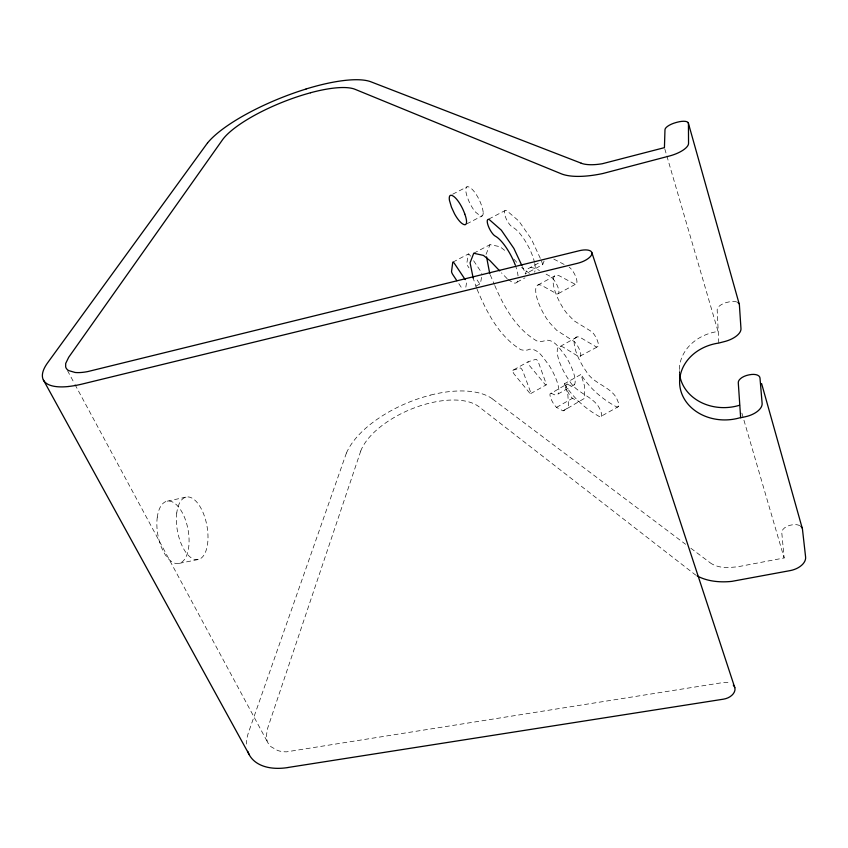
<?xml version="1.0" encoding="UTF-8"?>
<svg xmlns="http://www.w3.org/2000/svg" width="848" height="848" viewBox="0 0 848 848"><rect width="100%" height="100%" fill="white"/><g stroke="black" fill="none" stroke-linecap="round" stroke-linejoin="round"><path stroke-width="0.64" stroke-dasharray="4.24 3.18" d="M465.838 287.154L466.495 283.031A2.82 0.774 62 0 0 465.881 280.836M481.547 277.349L480.456 283.476A2.777 0.784 62 0 1 478.866 282.617L476.004 278.345M360.739 451.051L267.512 728.612L266.261 736.446L267.162 741.131A37.736 22.398 -30.8 0 0 271.116 746.791L277.688 750.512A38.393 22.811 -30.7 0 0 286.497 751.847L723.026 682.555A11.946 8.279 -15.8 0 1 730.584 683.297M544.087 261.067L542.709 264.618L525.315 273.968L527.021 269.293L540.579 261.968M346.419 453.023L248.708 731.866A60.653 36.029 -30.7 0 0 246.535 744.056M486.074 254.315L489.996 244.669L499.949 246.662L506.659 251.92M494.776 285.5C503.839 306.722 516.273 329.024 536.742 340.896C539.794 341.564 543.07 341.797 545.879 340.186C555.164 339.56 560.242 349.726 565.34 355.757A25.44 7.717 60.6 0 1 574.446 384.706L570.524 385.713L567.036 384.017L550.002 393.949A8.925 2.565 60.3 0 0 556.511 407.39L563.104 410.909L584.823 398.157L584.367 385.405L580.975 374.424L564.397 383.794L567.884 394.776L568.542 407.453L563.104 410.909M567.036 384.017L565.987 384.897A8.904 2.671 60.3 0 0 572.442 398.306L579.163 401.74M564.397 383.794C573.163 397.818 585.565 408.98 600.024 416.909L618.521 406.563A9.561 3.074 59.8 0 0 614.98 395.666C607.136 385.469 592.551 382.872 586.053 371.064A26.267 8.427 60.4 0 1 574.361 339.984A26.415 8.469 60.4 0 1 581.866 338.405L596.356 346.959L598.02 346.567A9.763 3.222 60.6 0 0 592.074 331.897L574.117 320.841L566.602 313.029A26.85 8.819 61.3 0 1 554.56 289.719A26.935 8.851 61.3 0 1 560.252 276.31L574.637 283.985A9.996 3.381 61.6 0 0 576.248 278.038A9.996 3.381 61.6 0 0 569.156 267.109M556.511 407.39L572.442 398.316M550.999 393.09L554.422 394.829L558.228 393.896L574.446 384.706M530.71 393.589L546.144 384.897M601.465 416.41A9.593 2.957 59.9 0 0 597.829 405.514C590.081 395.285 575.707 392.327 569.284 380.551A26.373 8.12 60.5 0 1 557.38 349.45A26.511 8.162 60.5 0 1 564.641 348.009L578.898 356.754L598.02 346.567M512.807 370.29L520.333 368A2.862 0.795 60.8 0 1 522.962 371.413L530.572 392.03A2.841 0.784 60.6 0 1 529.523 392.868L514.27 374.254A2.788 0.763 60.9 0 1 512.998 372.018L512.881 371.689A2.788 0.763 60.9 0 1 512.807 370.311L528.134 361.767L535.925 359.319A2.862 0.827 60.8 0 1 538.565 362.711L546.038 383.328A2.841 0.816 60.6 0 1 544.935 384.186L529.565 365.721A2.777 0.795 60.8 0 1 528.293 363.495L528.187 363.177A2.777 0.795 60.8 0 1 528.134 361.789M560.327 346.366L577.446 336.836M558.461 293.556L576.46 283.741M537.95 285.002L555.514 275.494M517.036 282.13L524.976 277.858M475.908 286.105L480.286 283.762M452.874 262.138L468.372 253.976M473.725 253.255L489.996 244.669M466.76 223.893L482.215 215.858M488.798 219.06L504.92 210.643M452.662 194.213L467.078 186.825M618.521 406.563L617.037 407.104C602.409 399.44 589.784 388.448 580.975 374.424M167.289 501.168L186.443 497.034M179.288 563.348L198.549 559.457M799.738 525.622A9.932 5.989 -13.2 0 0 793.76 524.658A16.727 10.134 -13.2 0 0 789.244 525.506A9.932 5.989 -13.2 0 0 781.803 532.862L784.124 557.963L737.696 566.793L727.595 567.662A32.637 19.854 -15.1 0 1 709.808 562.542M530.636 267.3L536 268.668L539.519 270.565M529.438 273.385L521.584 267.48M553.797 259.096L564.1 264.417M546.101 274.127L550.299 276.406A10.028 3.254 61.6 0 1 557.92 287.186A10.028 3.254 61.6 0 1 556.691 293.768L542.572 285.893A27.03 8.522 61.3 0 0 535.713 289.603A26.945 8.501 61.3 0 0 549.377 322.516L556.818 330.413L574.467 341.712A9.805 3.106 60.7 0 1 580.509 356.404M507.963 279.427L512.552 282.458A26.691 8.088 62.1 0 0 517.884 280.317M492.752 399.164L685.597 544.289M690.866 548.253L709.84 562.521M507.178 278.685L501.444 272.833M513.846 259.117L517.301 262.944M470.534 256.16L469.919 255.237A2.809 0.795 62.3 0 0 468.244 254.209L466.835 263.336A2.756 0.774 62.2 0 0 467.937 266.293L468.955 267.82M473.629 260.76L480.763 271.371A2.809 0.806 62.1 0 1 481.812 273.491M458.832 283.667L462.266 288.829M67.511 370.64L74.38 383.391M75.006 384.557L268.138 743.219M522.389 266.664L523.99 270.088A47.159 14.289 62.1 0 1 525.315 273.968M540.303 258.333L531.399 239.115L518.828 221.01L506.616 210.548A9.476 3.021 62.6 0 0 505.334 216.632A9.476 3.021 62.6 0 0 512.362 227.02A26.585 8.406 62.2 0 1 534.463 262.223M476.544 288.044L473.226 278.292M477.053 289.221C486.614 312.075 499.08 336.423 520.82 349.705C523.767 350.404 526.947 350.722 529.682 349.153C538.904 348.782 543.791 358.969 548.868 364.969A25.535 7.431 60.6 0 1 558.228 393.896M490.271 274.932L494.278 284.324M664.8 148.919L718.055 331.462A45.389 38.34 -3.3 0 0 679.619 374.265M741.862 413.103L784.124 557.963M718.797 342.921L717.164 309.774A10.801 5.035 -15.7 0 1 725.559 302.778A18.2 8.522 -15.7 0 1 730.414 301.665A10.801 5.035 -15.7 0 1 736.711 301.973M679.343 370.64L679.407 373.035M534.728 263.442A26.585 8.406 62.2 0 1 534.569 272.187M483.148 212.244A15.455 4.685 62.9 0 0 481.505 205.417L481.123 204.294A15.455 4.685 63 0 0 477.265 196.164A15.624 4.738 63 0 0 472.612 189.793A15.455 4.685 63 0 0 469.697 187.419L468.986 187.069A15.444 4.675 63 0 0 466.368 187.408A15.646 4.738 63 0 0 465.944 191.818A15.455 4.675 63 0 0 467.131 196.545L467.895 198.676A15.455 4.675 62.9 0 0 470.979 205.396A15.635 4.728 62.9 0 0 475.484 212.074L480.201 215.869A15.455 4.685 62.9 0 0 482.809 215.085A15.646 4.738 62.9 0 0 483.159 212.201M541.416 260.739A46.99 14.84 62.2 0 1 542.709 264.618M360.729 451.062A67.331 32.796 -22.8 0 1 435.798 401.782A67.374 32.818 -22.8 0 1 479.141 406.892L695 574.541A53.625 32.627 -15.1 0 0 697.077 575.824M346.461 453.012A83.814 40.852 -22.8 0 1 430.752 395.073M430.773 395.009A84.016 40.948 -22.8 0 1 492.794 399.143M515.202 264.894A26.691 8.088 62.1 0 1 518.043 275.907M157.293 517.1A31.673 15.317 79.6 0 0 177.582 563.602A31.673 15.317 79.6 0 0 184.048 516.284A31.673 15.317 79.6 0 0 157.293 517.1M176.755 512.966A31.8 14.967 79.5 0 0 196.884 559.701A31.8 14.967 79.5 0 0 202.926 512.277A31.8 14.967 79.5 0 0 176.755 512.966"/><path stroke-width="1.27" d="M207.516 142.93L47.764 362.615A70.31 24.571 -25.8 0 0 68.264 386.54M740.696 417.757L745.466 416.718A17.978 9.466 -15 0 0 762.129 403.415L759.988 378.007A10.515 5.374 -15 0 0 749.335 374.816A17.713 9.095 -15 0 0 746.357 375.537A10.515 5.374 -15 0 0 738.279 382.671L740.643 417.576M288.013 767.482L723.556 699.155A11.946 8.279 -15.8 0 0 735.025 689.042A11.946 8.279 -15.8 0 0 733.276 685.099M581.23 163.198L370.873 81.79A94.488 26.14 -21.9 0 0 306.096 88.966M499.716 270.904L490.038 260.728L483.434 255.407L473.725 253.255L470.078 262.774L473.226 278.292M465.213 279.639L454.39 263.421A2.82 0.763 62.2 0 0 452.747 262.371L451.549 271.413A2.767 0.742 62.1 0 0 452.662 274.381L456.881 280.73M43.375 379.936L249.217 754.635M521.859 265.519L513.877 248.411L501.338 230.2L489.285 219.59A9.508 2.904 62.6 0 0 488.151 225.621A9.508 2.904 62.6 0 0 495.158 236.073A26.691 8.088 62.1 0 1 515.202 264.894M464.799 214.035L464.397 212.943A15.518 4.505 62.9 0 0 461.948 207.41A15.677 4.558 62.9 0 0 457.432 200.213A15.508 4.505 62.9 0 0 453.002 195.983L452.302 195.623A15.497 4.505 62.9 0 0 449.769 195.92A15.699 4.558 62.9 0 0 449.44 200.298L451.454 207.145L454.56 213.876A15.688 4.558 62.9 0 0 459.065 220.597A15.508 4.505 62.9 0 0 462.881 224.031L463.697 224.455A15.508 4.505 62.9 0 0 466.23 223.713A15.699 4.558 62.9 0 0 466.517 220.851A15.508 4.505 62.9 0 0 464.799 214.078M734.781 687.611L591.883 252.672M688.258 122.78L739.159 303.838M761.599 383.55L802.176 528.018M486.561 256.912L489.773 273.766M310.421 92.814A75.536 20.882 -21.9 0 0 222.823 139.358L68.709 357.273L65.688 363.463L65.667 366.877A43.757 15.275 -25.8 0 0 68.73 370.608L75.112 372.473A44.605 15.582 -25.8 0 0 87.874 371.551L579.301 250.722A14.13 5.872 -18.7 0 1 591.957 253.722A14.13 5.872 -18.7 0 1 577.573 263.293L82.638 383.943A70.882 24.762 -25.8 0 1 68.306 386.497M697.077 575.824A53.625 32.627 -15.1 0 0 731.856 581.368L790.209 570.598A16.949 10.515 -13.2 0 0 805.6 557.009L802.441 529.035A9.932 5.989 -13.2 0 0 800.798 526.29M739.562 405.249A45.421 38.308 -3.4 0 1 679.587 374.297M740.643 417.555A46.046 38.69 -3.3 0 1 680.933 391.193A46.046 38.69 -3.3 0 1 718.807 343.048L723.683 341.786A18.486 8.883 -15.7 0 0 740.972 328.664L739.382 304.686A10.801 5.035 -15.7 0 0 737.802 302.46M288.002 767.535A60.653 36.029 -30.7 0 1 247.775 751.37M581.177 163.219A37.959 13.547 -18.1 0 0 602.303 163.738L664.429 147.647L664.98 129.68A11.512 4.081 -17.2 0 1 676.089 122.525A19.409 6.911 -17.1 0 1 677.393 122.176A11.522 4.081 -17.1 0 1 688.438 123.469L688.544 143.407A19.737 7.229 -17.2 0 1 669.644 155.947L602.949 173.49A62.243 22.228 -18.1 0 1 561.164 173.755L355.227 89.379A75.578 20.882 -21.9 0 0 310.474 92.761M207.569 142.92A94.043 26.012 -21.9 0 1 306.064 89.029"/></g></svg>
